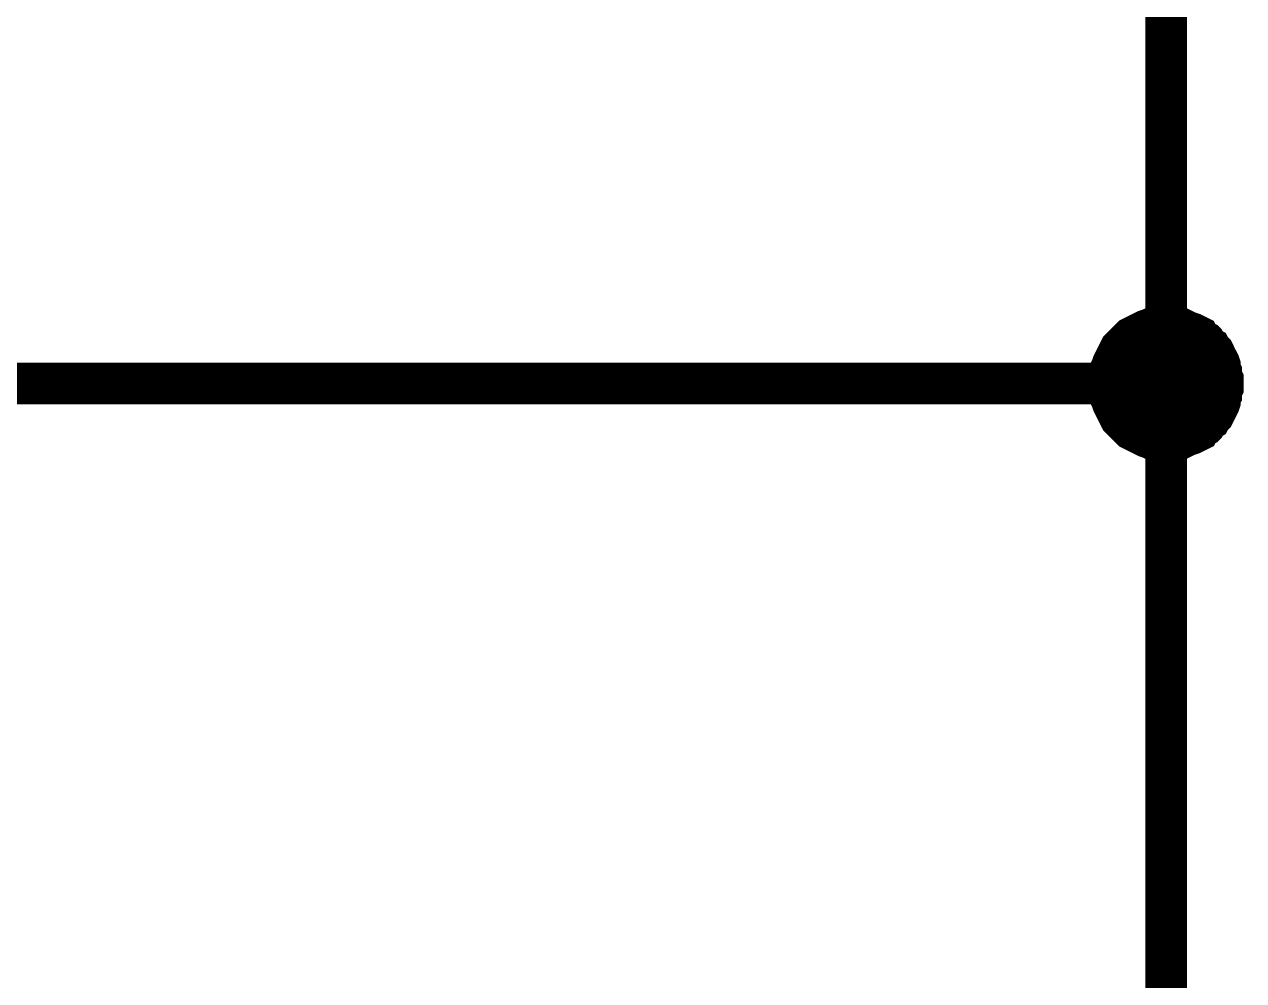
# Model space of a CAD drawing. Header units: millimetres. Extents: x 0 to 594, y 0 to 420.
# Drawn here: x 200.78 to 209.55, y 350.7 to 357.58 of the extents above; entities that cross this region are included whole.
import ezdxf

# ---------------------------------------------------------------- set-up
doc = ezdxf.new("R2010")
doc.units = ezdxf.units.MM
doc.layers.add('Sheet', color=255, linetype='Continuous')

msp = doc.modelspace()

# ---------------------------------------------------------------- linework, layer by layer
at = {"layer": 'Sheet', "color": 0}
for points, const_width in [([(208.9922, 361.9912), (208.9922, 354.9955), (208.9922, 350)], 0.2997), ([(208.4842, 354.9955), (208.4842, 355.0272), (208.4842, 355.0484), (208.4948, 355.0696), (208.4948, 355.1013), (208.4948, 355.1225), (208.5053, 355.1436), (208.5159, 355.1754), (208.5265, 355.1966), (208.5371, 355.2177), (208.5477, 355.2389), (208.5583, 355.2601), (208.5688, 355.2812), (208.5794, 355.3024), (208.6006, 355.3236), (208.6112, 355.3341), (208.6323, 355.3553), (208.6535, 355.3765), (208.6641, 355.3871), (208.6853, 355.4082), (208.7064, 355.4188), (208.7276, 355.4294), (208.7488, 355.44), (208.7699, 355.4506), (208.7911, 355.4611), (208.8123, 355.4717), (208.844, 355.4823), (208.8652, 355.4929), (208.8863, 355.4929), (208.9181, 355.4929), (208.9392, 355.5035), (208.9604, 355.5035), (208.9922, 355.5035)], 0.0991), ([(208.4842, 354.9955), (208.4842, 355.0272), (208.4842, 355.0484), (208.4948, 355.0696), (208.4948, 355.1013), (208.4948, 355.1225), (208.5053, 355.1436), (208.5159, 355.1754), (208.5265, 355.1966), (208.5371, 355.2177), (208.5477, 355.2389), (208.5583, 355.2601), (208.5688, 355.2812), (208.5794, 355.3024), (208.6006, 355.3236), (208.6112, 355.3341), (208.6323, 355.3553), (208.6535, 355.3765), (208.6641, 355.3871), (208.6853, 355.4082), (208.7064, 355.4188), (208.7276, 355.4294), (208.7488, 355.44), (208.7699, 355.4506), (208.7911, 355.4611), (208.8123, 355.4717), (208.844, 355.4823), (208.8652, 355.4929), (208.8863, 355.4929), (208.9181, 355.4929), (208.9392, 355.5035), (208.9604, 355.5035), (208.9922, 355.5035)], 0.0991), ([(208.4842, 354.9955), (208.4842, 355.0272), (208.4842, 355.0484), (208.4948, 355.0696), (208.4948, 355.1013), (208.4948, 355.1225), (208.5053, 355.1436), (208.5159, 355.1754), (208.5265, 355.1966), (208.5371, 355.2177), (208.5477, 355.2389), (208.5583, 355.2601), (208.5688, 355.2812), (208.5794, 355.3024), (208.6006, 355.3236), (208.6112, 355.3341), (208.6323, 355.3553), (208.6535, 355.3765), (208.6641, 355.3871), (208.6853, 355.4082), (208.7064, 355.4188), (208.7276, 355.4294), (208.7488, 355.44), (208.7699, 355.4506), (208.7911, 355.4611), (208.8123, 355.4717), (208.844, 355.4823), (208.8652, 355.4929), (208.8863, 355.4929), (208.9181, 355.4929), (208.9392, 355.5035), (208.9604, 355.5035), (208.9922, 355.5035)], 0.0991), ([(208.4842, 354.9955), (208.4842, 355.0272), (208.4842, 355.0484), (208.4948, 355.0696), (208.4948, 355.1013), (208.4948, 355.1225), (208.5053, 355.1436), (208.5159, 355.1754), (208.5265, 355.1966), (208.5371, 355.2177), (208.5477, 355.2389), (208.5583, 355.2601), (208.5688, 355.2812), (208.5794, 355.3024), (208.6006, 355.3236), (208.6112, 355.3341), (208.6323, 355.3553), (208.6535, 355.3765), (208.6641, 355.3871), (208.6853, 355.4082), (208.7064, 355.4188), (208.7276, 355.4294), (208.7488, 355.44), (208.7699, 355.4506), (208.7911, 355.4611), (208.8123, 355.4717), (208.844, 355.4823), (208.8652, 355.4929), (208.8863, 355.4929), (208.9181, 355.4929), (208.9392, 355.5035), (208.9604, 355.5035), (208.9922, 355.5035)], 0.0991), ([(208.4842, 354.9955), (208.4842, 355.0272), (208.4842, 355.0484), (208.4948, 355.0696), (208.4948, 355.1013), (208.4948, 355.1225), (208.5053, 355.1436), (208.5159, 355.1754), (208.5265, 355.1966), (208.5371, 355.2177), (208.5477, 355.2389), (208.5583, 355.2601), (208.5688, 355.2812), (208.5794, 355.3024), (208.6006, 355.3236), (208.6112, 355.3341), (208.6323, 355.3553), (208.6535, 355.3765), (208.6641, 355.3871), (208.6853, 355.4082), (208.7064, 355.4188), (208.7276, 355.4294), (208.7488, 355.44), (208.7699, 355.4506), (208.7911, 355.4611), (208.8123, 355.4717), (208.844, 355.4823), (208.8652, 355.4929), (208.8863, 355.4929), (208.9181, 355.4929), (208.9392, 355.5035), (208.9604, 355.5035), (208.9922, 355.5035)], 0.0991), ([(208.4842, 354.9955), (208.4842, 355.0272), (208.4842, 355.0484), (208.4948, 355.0696), (208.4948, 355.1013), (208.4948, 355.1225), (208.5053, 355.1436), (208.5159, 355.1754), (208.5265, 355.1966), (208.5371, 355.2177), (208.5477, 355.2389), (208.5583, 355.2601), (208.5688, 355.2812), (208.5794, 355.3024), (208.6006, 355.3236), (208.6112, 355.3341), (208.6323, 355.3553), (208.6535, 355.3765), (208.6641, 355.3871), (208.6853, 355.4082), (208.7064, 355.4188), (208.7276, 355.4294), (208.7488, 355.44), (208.7699, 355.4506), (208.7911, 355.4611), (208.8123, 355.4717), (208.844, 355.4823), (208.8652, 355.4929), (208.8863, 355.4929), (208.9181, 355.4929), (208.9392, 355.5035), (208.9604, 355.5035), (208.9922, 355.5035)], 0.0991), ([(208.4842, 354.9955), (208.4842, 355.0272), (208.4842, 355.0484), (208.4948, 355.0696), (208.4948, 355.1013), (208.4948, 355.1225), (208.5053, 355.1436), (208.5159, 355.1754), (208.5265, 355.1966), (208.5371, 355.2177), (208.5477, 355.2389), (208.5583, 355.2601), (208.5688, 355.2812), (208.5794, 355.3024), (208.6006, 355.3236), (208.6112, 355.3341), (208.6323, 355.3553), (208.6535, 355.3765), (208.6641, 355.3871), (208.6853, 355.4082), (208.7064, 355.4188), (208.7276, 355.4294), (208.7488, 355.44), (208.7699, 355.4506), (208.7911, 355.4611), (208.8123, 355.4717), (208.844, 355.4823), (208.8652, 355.4929), (208.8863, 355.4929), (208.9181, 355.4929), (208.9392, 355.5035), (208.9604, 355.5035), (208.9922, 355.5035)], 0.0991), ([(208.4842, 354.9955), (208.4842, 355.0272), (208.4842, 355.0484), (208.4948, 355.0696), (208.4948, 355.1013), (208.4948, 355.1225), (208.5053, 355.1436), (208.5159, 355.1754), (208.5265, 355.1966), (208.5371, 355.2177), (208.5477, 355.2389), (208.5583, 355.2601), (208.5688, 355.2812), (208.5794, 355.3024), (208.6006, 355.3236), (208.6112, 355.3341), (208.6323, 355.3553), (208.6535, 355.3765), (208.6641, 355.3871), (208.6853, 355.4082), (208.7064, 355.4188), (208.7276, 355.4294), (208.7488, 355.44), (208.7699, 355.4506), (208.7911, 355.4611), (208.8123, 355.4717), (208.844, 355.4823), (208.8652, 355.4929), (208.8863, 355.4929), (208.9181, 355.4929), (208.9392, 355.5035), (208.9604, 355.5035), (208.9922, 355.5035)], 0.0991), ([(208.9922, 355.5035), (208.9922, 355.5035)], 0.0991), ([(208.9922, 355.5035), (209.0133, 355.5035), (209.0451, 355.5035), (209.0662, 355.4929), (209.098, 355.4929), (209.1192, 355.4929), (209.1403, 355.4823), (209.1615, 355.4717), (209.1827, 355.4611), (209.2144, 355.4506), (209.2356, 355.44), (209.2567, 355.4294), (209.2779, 355.4188), (209.2991, 355.4082), (209.3096, 355.3871), (209.3308, 355.3765), (209.352, 355.3553), (209.3626, 355.3341), (209.3837, 355.3236), (209.3943, 355.3024), (209.4155, 355.2812), (209.4261, 355.2601), (209.4366, 355.2389), (209.4472, 355.2177), (209.4578, 355.1966), (209.4684, 355.1754), (209.479, 355.1436), (209.479, 355.1225), (209.4896, 355.1013), (209.4896, 355.0696), (209.5001, 355.0484), (209.5001, 355.0272), (209.5001, 354.9955)], 0.0991), ([(208.9922, 355.5035), (208.9922, 355.5035)], 0.0991), ([(208.9922, 355.5035), (209.0133, 355.5035), (209.0451, 355.5035), (209.0662, 355.4929), (209.098, 355.4929), (209.1192, 355.4929), (209.1403, 355.4823), (209.1615, 355.4717), (209.1827, 355.4611), (209.2144, 355.4506), (209.2356, 355.44), (209.2567, 355.4294), (209.2779, 355.4188), (209.2991, 355.4082), (209.3096, 355.3871), (209.3308, 355.3765), (209.352, 355.3553), (209.3626, 355.3341), (209.3837, 355.3236), (209.3943, 355.3024), (209.4155, 355.2812), (209.4261, 355.2601), (209.4366, 355.2389), (209.4472, 355.2177), (209.4578, 355.1966), (209.4684, 355.1754), (209.479, 355.1436), (209.479, 355.1225), (209.4896, 355.1013), (209.4896, 355.0696), (209.5001, 355.0484), (209.5001, 355.0272), (209.5001, 354.9955)], 0.0991), ([(208.9922, 355.5035), (208.9922, 355.5035)], 0.0991), ([(208.9922, 355.5035), (209.0133, 355.5035), (209.0451, 355.5035), (209.0662, 355.4929), (209.098, 355.4929), (209.1192, 355.4929), (209.1403, 355.4823), (209.1615, 355.4717), (209.1827, 355.4611), (209.2144, 355.4506), (209.2356, 355.44), (209.2567, 355.4294), (209.2779, 355.4188), (209.2991, 355.4082), (209.3096, 355.3871), (209.3308, 355.3765), (209.352, 355.3553), (209.3626, 355.3341), (209.3837, 355.3236), (209.3943, 355.3024), (209.4155, 355.2812), (209.4261, 355.2601), (209.4366, 355.2389), (209.4472, 355.2177), (209.4578, 355.1966), (209.4684, 355.1754), (209.479, 355.1436), (209.479, 355.1225), (209.4896, 355.1013), (209.4896, 355.0696), (209.5001, 355.0484), (209.5001, 355.0272), (209.5001, 354.9955)], 0.0991), ([(208.9922, 355.5035), (208.9922, 355.5035)], 0.0991), ([(208.9922, 355.5035), (209.0133, 355.5035), (209.0451, 355.5035), (209.0662, 355.4929), (209.098, 355.4929), (209.1192, 355.4929), (209.1403, 355.4823), (209.1615, 355.4717), (209.1827, 355.4611), (209.2144, 355.4506), (209.2356, 355.44), (209.2567, 355.4294), (209.2779, 355.4188), (209.2991, 355.4082), (209.3096, 355.3871), (209.3308, 355.3765), (209.352, 355.3553), (209.3626, 355.3341), (209.3837, 355.3236), (209.3943, 355.3024), (209.4155, 355.2812), (209.4261, 355.2601), (209.4366, 355.2389), (209.4472, 355.2177), (209.4578, 355.1966), (209.4684, 355.1754), (209.479, 355.1436), (209.479, 355.1225), (209.4896, 355.1013), (209.4896, 355.0696), (209.5001, 355.0484), (209.5001, 355.0272), (209.5001, 354.9955)], 0.0991), ([(208.9922, 355.5035), (208.9922, 355.5035)], 0.0991), ([(208.9922, 355.5035), (209.0133, 355.5035), (209.0451, 355.5035), (209.0662, 355.4929), (209.098, 355.4929), (209.1192, 355.4929), (209.1403, 355.4823), (209.1615, 355.4717), (209.1827, 355.4611), (209.2144, 355.4506), (209.2356, 355.44), (209.2567, 355.4294), (209.2779, 355.4188), (209.2991, 355.4082), (209.3096, 355.3871), (209.3308, 355.3765), (209.352, 355.3553), (209.3626, 355.3341), (209.3837, 355.3236), (209.3943, 355.3024), (209.4155, 355.2812), (209.4261, 355.2601), (209.4366, 355.2389), (209.4472, 355.2177), (209.4578, 355.1966), (209.4684, 355.1754), (209.479, 355.1436), (209.479, 355.1225), (209.4896, 355.1013), (209.4896, 355.0696), (209.5001, 355.0484), (209.5001, 355.0272), (209.5001, 354.9955)], 0.0991), ([(208.9922, 355.5035), (208.9922, 355.5035)], 0.0991), ([(208.9922, 355.5035), (209.0133, 355.5035), (209.0451, 355.5035), (209.0662, 355.4929), (209.098, 355.4929), (209.1192, 355.4929), (209.1403, 355.4823), (209.1615, 355.4717), (209.1827, 355.4611), (209.2144, 355.4506), (209.2356, 355.44), (209.2567, 355.4294), (209.2779, 355.4188), (209.2991, 355.4082), (209.3096, 355.3871), (209.3308, 355.3765), (209.352, 355.3553), (209.3626, 355.3341), (209.3837, 355.3236), (209.3943, 355.3024), (209.4155, 355.2812), (209.4261, 355.2601), (209.4366, 355.2389), (209.4472, 355.2177), (209.4578, 355.1966), (209.4684, 355.1754), (209.479, 355.1436), (209.479, 355.1225), (209.4896, 355.1013), (209.4896, 355.0696), (209.5001, 355.0484), (209.5001, 355.0272), (209.5001, 354.9955)], 0.0991), ([(208.9922, 355.5035), (208.9922, 355.5035)], 0.0991), ([(208.9922, 355.5035), (209.0133, 355.5035), (209.0451, 355.5035), (209.0662, 355.4929), (209.098, 355.4929), (209.1192, 355.4929), (209.1403, 355.4823), (209.1615, 355.4717), (209.1827, 355.4611), (209.2144, 355.4506), (209.2356, 355.44), (209.2567, 355.4294), (209.2779, 355.4188), (209.2991, 355.4082), (209.3096, 355.3871), (209.3308, 355.3765), (209.352, 355.3553), (209.3626, 355.3341), (209.3837, 355.3236), (209.3943, 355.3024), (209.4155, 355.2812), (209.4261, 355.2601), (209.4366, 355.2389), (209.4472, 355.2177), (209.4578, 355.1966), (209.4684, 355.1754), (209.479, 355.1436), (209.479, 355.1225), (209.4896, 355.1013), (209.4896, 355.0696), (209.5001, 355.0484), (209.5001, 355.0272), (209.5001, 354.9955)], 0.0991), ([(208.9922, 355.5035), (208.9922, 355.5035)], 0.0991), ([(208.9922, 355.5035), (209.0133, 355.5035), (209.0451, 355.5035), (209.0662, 355.4929), (209.098, 355.4929), (209.1192, 355.4929), (209.1403, 355.4823), (209.1615, 355.4717), (209.1827, 355.4611), (209.2144, 355.4506), (209.2356, 355.44), (209.2567, 355.4294), (209.2779, 355.4188), (209.2991, 355.4082), (209.3096, 355.3871), (209.3308, 355.3765), (209.352, 355.3553), (209.3626, 355.3341), (209.3837, 355.3236), (209.3943, 355.3024), (209.4155, 355.2812), (209.4261, 355.2601), (209.4366, 355.2389), (209.4472, 355.2177), (209.4578, 355.1966), (209.4684, 355.1754), (209.479, 355.1436), (209.479, 355.1225), (209.4896, 355.1013), (209.4896, 355.0696), (209.5001, 355.0484), (209.5001, 355.0272), (209.5001, 354.9955)], 0.0991), ([(197.4885, 354.9955), (208.9922, 354.9955)], 0.2997), ([(208.9922, 354.4875), (208.9604, 354.4875), (208.9392, 354.4875), (208.9181, 354.498), (208.8863, 354.498), (208.8652, 354.498), (208.844, 354.5086), (208.8123, 354.5192), (208.7911, 354.5298), (208.7699, 354.5404), (208.7488, 354.551), (208.7276, 354.5615), (208.7064, 354.5721), (208.6853, 354.5827), (208.6641, 354.6039), (208.6535, 354.6145), (208.6323, 354.6356), (208.6112, 354.6568), (208.6006, 354.6674), (208.5794, 354.6885), (208.5688, 354.7097), (208.5583, 354.7309), (208.5477, 354.752), (208.5371, 354.7732), (208.5265, 354.7944), (208.5159, 354.8155), (208.5053, 354.8473), (208.4948, 354.8685), (208.4948, 354.8896), (208.4948, 354.9214), (208.4842, 354.9425), (208.4842, 354.9637), (208.4842, 354.9955)], 0.0991), ([(208.4842, 354.9955), (208.4842, 354.9955)], 0.0991), ([(208.9922, 354.4875), (208.9604, 354.4875), (208.9392, 354.4875), (208.9181, 354.498), (208.8863, 354.498), (208.8652, 354.498), (208.844, 354.5086), (208.8123, 354.5192), (208.7911, 354.5298), (208.7699, 354.5404), (208.7488, 354.551), (208.7276, 354.5615), (208.7064, 354.5721), (208.6853, 354.5827), (208.6641, 354.6039), (208.6535, 354.6145), (208.6323, 354.6356), (208.6112, 354.6568), (208.6006, 354.6674), (208.5794, 354.6885), (208.5688, 354.7097), (208.5583, 354.7309), (208.5477, 354.752), (208.5371, 354.7732), (208.5265, 354.7944), (208.5159, 354.8155), (208.5053, 354.8473), (208.4948, 354.8685), (208.4948, 354.8896), (208.4948, 354.9214), (208.4842, 354.9425), (208.4842, 354.9637), (208.4842, 354.9955)], 0.0991), ([(208.4842, 354.9955), (208.4842, 354.9955)], 0.0991), ([(208.9922, 354.4875), (208.9604, 354.4875), (208.9392, 354.4875), (208.9181, 354.498), (208.8863, 354.498), (208.8652, 354.498), (208.844, 354.5086), (208.8123, 354.5192), (208.7911, 354.5298), (208.7699, 354.5404), (208.7488, 354.551), (208.7276, 354.5615), (208.7064, 354.5721), (208.6853, 354.5827), (208.6641, 354.6039), (208.6535, 354.6145), (208.6323, 354.6356), (208.6112, 354.6568), (208.6006, 354.6674), (208.5794, 354.6885), (208.5688, 354.7097), (208.5583, 354.7309), (208.5477, 354.752), (208.5371, 354.7732), (208.5265, 354.7944), (208.5159, 354.8155), (208.5053, 354.8473), (208.4948, 354.8685), (208.4948, 354.8896), (208.4948, 354.9214), (208.4842, 354.9425), (208.4842, 354.9637), (208.4842, 354.9955)], 0.0991), ([(208.4842, 354.9955), (208.4842, 354.9955)], 0.0991), ([(208.9922, 354.4875), (208.9604, 354.4875), (208.9392, 354.4875), (208.9181, 354.498), (208.8863, 354.498), (208.8652, 354.498), (208.844, 354.5086), (208.8123, 354.5192), (208.7911, 354.5298), (208.7699, 354.5404), (208.7488, 354.551), (208.7276, 354.5615), (208.7064, 354.5721), (208.6853, 354.5827), (208.6641, 354.6039), (208.6535, 354.6145), (208.6323, 354.6356), (208.6112, 354.6568), (208.6006, 354.6674), (208.5794, 354.6885), (208.5688, 354.7097), (208.5583, 354.7309), (208.5477, 354.752), (208.5371, 354.7732), (208.5265, 354.7944), (208.5159, 354.8155), (208.5053, 354.8473), (208.4948, 354.8685), (208.4948, 354.8896), (208.4948, 354.9214), (208.4842, 354.9425), (208.4842, 354.9637), (208.4842, 354.9955)], 0.0991), ([(208.4842, 354.9955), (208.4842, 354.9955)], 0.0991), ([(208.9922, 354.4875), (208.9604, 354.4875), (208.9392, 354.4875), (208.9181, 354.498), (208.8863, 354.498), (208.8652, 354.498), (208.844, 354.5086), (208.8123, 354.5192), (208.7911, 354.5298), (208.7699, 354.5404), (208.7488, 354.551), (208.7276, 354.5615), (208.7064, 354.5721), (208.6853, 354.5827), (208.6641, 354.6039), (208.6535, 354.6145), (208.6323, 354.6356), (208.6112, 354.6568), (208.6006, 354.6674), (208.5794, 354.6885), (208.5688, 354.7097), (208.5583, 354.7309), (208.5477, 354.752), (208.5371, 354.7732), (208.5265, 354.7944), (208.5159, 354.8155), (208.5053, 354.8473), (208.4948, 354.8685), (208.4948, 354.8896), (208.4948, 354.9214), (208.4842, 354.9425), (208.4842, 354.9637), (208.4842, 354.9955)], 0.0991), ([(208.4842, 354.9955), (208.4842, 354.9955)], 0.0991), ([(208.9922, 354.4875), (208.9604, 354.4875), (208.9392, 354.4875), (208.9181, 354.498), (208.8863, 354.498), (208.8652, 354.498), (208.844, 354.5086), (208.8123, 354.5192), (208.7911, 354.5298), (208.7699, 354.5404), (208.7488, 354.551), (208.7276, 354.5615), (208.7064, 354.5721), (208.6853, 354.5827), (208.6641, 354.6039), (208.6535, 354.6145), (208.6323, 354.6356), (208.6112, 354.6568), (208.6006, 354.6674), (208.5794, 354.6885), (208.5688, 354.7097), (208.5583, 354.7309), (208.5477, 354.752), (208.5371, 354.7732), (208.5265, 354.7944), (208.5159, 354.8155), (208.5053, 354.8473), (208.4948, 354.8685), (208.4948, 354.8896), (208.4948, 354.9214), (208.4842, 354.9425), (208.4842, 354.9637), (208.4842, 354.9955)], 0.0991), ([(208.4842, 354.9955), (208.4842, 354.9955)], 0.0991), ([(208.9922, 354.4875), (208.9604, 354.4875), (208.9392, 354.4875), (208.9181, 354.498), (208.8863, 354.498), (208.8652, 354.498), (208.844, 354.5086), (208.8123, 354.5192), (208.7911, 354.5298), (208.7699, 354.5404), (208.7488, 354.551), (208.7276, 354.5615), (208.7064, 354.5721), (208.6853, 354.5827), (208.6641, 354.6039), (208.6535, 354.6145), (208.6323, 354.6356), (208.6112, 354.6568), (208.6006, 354.6674), (208.5794, 354.6885), (208.5688, 354.7097), (208.5583, 354.7309), (208.5477, 354.752), (208.5371, 354.7732), (208.5265, 354.7944), (208.5159, 354.8155), (208.5053, 354.8473), (208.4948, 354.8685), (208.4948, 354.8896), (208.4948, 354.9214), (208.4842, 354.9425), (208.4842, 354.9637), (208.4842, 354.9955)], 0.0991), ([(208.4842, 354.9955), (208.4842, 354.9955)], 0.0991), ([(208.9922, 354.4875), (208.9604, 354.4875), (208.9392, 354.4875), (208.9181, 354.498), (208.8863, 354.498), (208.8652, 354.498), (208.844, 354.5086), (208.8123, 354.5192), (208.7911, 354.5298), (208.7699, 354.5404), (208.7488, 354.551), (208.7276, 354.5615), (208.7064, 354.5721), (208.6853, 354.5827), (208.6641, 354.6039), (208.6535, 354.6145), (208.6323, 354.6356), (208.6112, 354.6568), (208.6006, 354.6674), (208.5794, 354.6885), (208.5688, 354.7097), (208.5583, 354.7309), (208.5477, 354.752), (208.5371, 354.7732), (208.5265, 354.7944), (208.5159, 354.8155), (208.5053, 354.8473), (208.4948, 354.8685), (208.4948, 354.8896), (208.4948, 354.9214), (208.4842, 354.9425), (208.4842, 354.9637), (208.4842, 354.9955)], 0.0991), ([(208.4842, 354.9955), (208.4842, 354.9955)], 0.0991), ([(209.5001, 354.9955), (209.5001, 354.9637), (209.5001, 354.9425), (209.4896, 354.9214), (209.4896, 354.8896), (209.479, 354.8685), (209.479, 354.8473), (209.4684, 354.8155), (209.4578, 354.7944), (209.4472, 354.7732), (209.4366, 354.752), (209.4261, 354.7309), (209.4155, 354.7097), (209.3943, 354.6885), (209.3837, 354.6674), (209.3626, 354.6568), (209.352, 354.6356), (209.3308, 354.6145), (209.3096, 354.6039), (209.2991, 354.5827), (209.2779, 354.5721), (209.2567, 354.5615), (209.2356, 354.551), (209.2144, 354.5404), (209.1827, 354.5298), (209.1615, 354.5192), (209.1403, 354.5086), (209.1192, 354.498), (209.098, 354.498), (209.0662, 354.498), (209.0451, 354.4875), (209.0133, 354.4875), (208.9922, 354.4875)], 0.0991), ([(209.5001, 354.9955), (209.5001, 354.9637), (209.5001, 354.9425), (209.4896, 354.9214), (209.4896, 354.8896), (209.479, 354.8685), (209.479, 354.8473), (209.4684, 354.8155), (209.4578, 354.7944), (209.4472, 354.7732), (209.4366, 354.752), (209.4261, 354.7309), (209.4155, 354.7097), (209.3943, 354.6885), (209.3837, 354.6674), (209.3626, 354.6568), (209.352, 354.6356), (209.3308, 354.6145), (209.3096, 354.6039), (209.2991, 354.5827), (209.2779, 354.5721), (209.2567, 354.5615), (209.2356, 354.551), (209.2144, 354.5404), (209.1827, 354.5298), (209.1615, 354.5192), (209.1403, 354.5086), (209.1192, 354.498), (209.098, 354.498), (209.0662, 354.498), (209.0451, 354.4875), (209.0133, 354.4875), (208.9922, 354.4875)], 0.0991), ([(209.5001, 354.9955), (209.5001, 354.9637), (209.5001, 354.9425), (209.4896, 354.9214), (209.4896, 354.8896), (209.479, 354.8685), (209.479, 354.8473), (209.4684, 354.8155), (209.4578, 354.7944), (209.4472, 354.7732), (209.4366, 354.752), (209.4261, 354.7309), (209.4155, 354.7097), (209.3943, 354.6885), (209.3837, 354.6674), (209.3626, 354.6568), (209.352, 354.6356), (209.3308, 354.6145), (209.3096, 354.6039), (209.2991, 354.5827), (209.2779, 354.5721), (209.2567, 354.5615), (209.2356, 354.551), (209.2144, 354.5404), (209.1827, 354.5298), (209.1615, 354.5192), (209.1403, 354.5086), (209.1192, 354.498), (209.098, 354.498), (209.0662, 354.498), (209.0451, 354.4875), (209.0133, 354.4875), (208.9922, 354.4875)], 0.0991), ([(209.5001, 354.9955), (209.5001, 354.9637), (209.5001, 354.9425), (209.4896, 354.9214), (209.4896, 354.8896), (209.479, 354.8685), (209.479, 354.8473), (209.4684, 354.8155), (209.4578, 354.7944), (209.4472, 354.7732), (209.4366, 354.752), (209.4261, 354.7309), (209.4155, 354.7097), (209.3943, 354.6885), (209.3837, 354.6674), (209.3626, 354.6568), (209.352, 354.6356), (209.3308, 354.6145), (209.3096, 354.6039), (209.2991, 354.5827), (209.2779, 354.5721), (209.2567, 354.5615), (209.2356, 354.551), (209.2144, 354.5404), (209.1827, 354.5298), (209.1615, 354.5192), (209.1403, 354.5086), (209.1192, 354.498), (209.098, 354.498), (209.0662, 354.498), (209.0451, 354.4875), (209.0133, 354.4875), (208.9922, 354.4875)], 0.0991), ([(209.5001, 354.9955), (209.5001, 354.9637), (209.5001, 354.9425), (209.4896, 354.9214), (209.4896, 354.8896), (209.479, 354.8685), (209.479, 354.8473), (209.4684, 354.8155), (209.4578, 354.7944), (209.4472, 354.7732), (209.4366, 354.752), (209.4261, 354.7309), (209.4155, 354.7097), (209.3943, 354.6885), (209.3837, 354.6674), (209.3626, 354.6568), (209.352, 354.6356), (209.3308, 354.6145), (209.3096, 354.6039), (209.2991, 354.5827), (209.2779, 354.5721), (209.2567, 354.5615), (209.2356, 354.551), (209.2144, 354.5404), (209.1827, 354.5298), (209.1615, 354.5192), (209.1403, 354.5086), (209.1192, 354.498), (209.098, 354.498), (209.0662, 354.498), (209.0451, 354.4875), (209.0133, 354.4875), (208.9922, 354.4875)], 0.0991), ([(209.5001, 354.9955), (209.5001, 354.9637), (209.5001, 354.9425), (209.4896, 354.9214), (209.4896, 354.8896), (209.479, 354.8685), (209.479, 354.8473), (209.4684, 354.8155), (209.4578, 354.7944), (209.4472, 354.7732), (209.4366, 354.752), (209.4261, 354.7309), (209.4155, 354.7097), (209.3943, 354.6885), (209.3837, 354.6674), (209.3626, 354.6568), (209.352, 354.6356), (209.3308, 354.6145), (209.3096, 354.6039), (209.2991, 354.5827), (209.2779, 354.5721), (209.2567, 354.5615), (209.2356, 354.551), (209.2144, 354.5404), (209.1827, 354.5298), (209.1615, 354.5192), (209.1403, 354.5086), (209.1192, 354.498), (209.098, 354.498), (209.0662, 354.498), (209.0451, 354.4875), (209.0133, 354.4875), (208.9922, 354.4875)], 0.0991), ([(209.5001, 354.9955), (209.5001, 354.9637), (209.5001, 354.9425), (209.4896, 354.9214), (209.4896, 354.8896), (209.479, 354.8685), (209.479, 354.8473), (209.4684, 354.8155), (209.4578, 354.7944), (209.4472, 354.7732), (209.4366, 354.752), (209.4261, 354.7309), (209.4155, 354.7097), (209.3943, 354.6885), (209.3837, 354.6674), (209.3626, 354.6568), (209.352, 354.6356), (209.3308, 354.6145), (209.3096, 354.6039), (209.2991, 354.5827), (209.2779, 354.5721), (209.2567, 354.5615), (209.2356, 354.551), (209.2144, 354.5404), (209.1827, 354.5298), (209.1615, 354.5192), (209.1403, 354.5086), (209.1192, 354.498), (209.098, 354.498), (209.0662, 354.498), (209.0451, 354.4875), (209.0133, 354.4875), (208.9922, 354.4875)], 0.0991), ([(209.5001, 354.9955), (209.5001, 354.9637), (209.5001, 354.9425), (209.4896, 354.9214), (209.4896, 354.8896), (209.479, 354.8685), (209.479, 354.8473), (209.4684, 354.8155), (209.4578, 354.7944), (209.4472, 354.7732), (209.4366, 354.752), (209.4261, 354.7309), (209.4155, 354.7097), (209.3943, 354.6885), (209.3837, 354.6674), (209.3626, 354.6568), (209.352, 354.6356), (209.3308, 354.6145), (209.3096, 354.6039), (209.2991, 354.5827), (209.2779, 354.5721), (209.2567, 354.5615), (209.2356, 354.551), (209.2144, 354.5404), (209.1827, 354.5298), (209.1615, 354.5192), (209.1403, 354.5086), (209.1192, 354.498), (209.098, 354.498), (209.0662, 354.498), (209.0451, 354.4875), (209.0133, 354.4875), (208.9922, 354.4875)], 0.0991), ([(209.5001, 354.9955), (209.5001, 354.9955), (209.5001, 354.9955), (209.5001, 354.9955), (209.5001, 354.9955), (209.5001, 354.9955), (209.5001, 354.9955), (209.5001, 354.9955), (209.5001, 354.9955), (209.5001, 354.9955), (209.5001, 354.9955), (209.5001, 354.9955), (209.5001, 354.9955), (209.5001, 354.9955), (209.5001, 354.9955), (209.5001, 354.9955), (209.5001, 354.9955), (209.5001, 354.9955), (209.5001, 354.9955), (209.5001, 354.9955), (209.5001, 354.9955), (209.5001, 354.9955), (209.5001, 354.9955), (209.5001, 354.9955), (209.5001, 354.9955), (209.5001, 354.9955), (209.5001, 354.9955), (209.5001, 354.9955), (209.5001, 354.9955), (209.5001, 354.9955), (209.5001, 354.9955), (209.5001, 354.9955), (209.5001, 354.9955)], 0.0991), ([(209.5001, 354.9955), (209.5001, 354.9955)], 0.0991), ([(209.5001, 354.9955), (209.5001, 354.9955), (209.5001, 354.9955), (209.5001, 354.9955), (209.5001, 354.9955), (209.5001, 354.9955), (209.5001, 354.9955), (209.5001, 354.9955), (209.5001, 354.9955), (209.5001, 354.9955), (209.5001, 354.9955), (209.5001, 354.9955), (209.5001, 354.9955), (209.5001, 354.9955), (209.5001, 354.9955), (209.5001, 354.9955), (209.5001, 354.9955), (209.5001, 354.9955), (209.5001, 354.9955), (209.5001, 354.9955), (209.5001, 354.9955), (209.5001, 354.9955), (209.5001, 354.9955), (209.5001, 354.9955), (209.5001, 354.9955), (209.5001, 354.9955), (209.5001, 354.9955), (209.5001, 354.9955), (209.5001, 354.9955), (209.5001, 354.9955), (209.5001, 354.9955), (209.5001, 354.9955), (209.5001, 354.9955)], 0.0991), ([(209.5001, 354.9955), (209.5001, 354.9955)], 0.0991), ([(209.5001, 354.9955), (209.5001, 354.9955), (209.5001, 354.9955), (209.5001, 354.9955), (209.5001, 354.9955), (209.5001, 354.9955), (209.5001, 354.9955), (209.5001, 354.9955), (209.5001, 354.9955), (209.5001, 354.9955), (209.5001, 354.9955), (209.5001, 354.9955), (209.5001, 354.9955), (209.5001, 354.9955), (209.5001, 354.9955), (209.5001, 354.9955), (209.5001, 354.9955), (209.5001, 354.9955), (209.5001, 354.9955), (209.5001, 354.9955), (209.5001, 354.9955), (209.5001, 354.9955), (209.5001, 354.9955), (209.5001, 354.9955), (209.5001, 354.9955), (209.5001, 354.9955), (209.5001, 354.9955), (209.5001, 354.9955), (209.5001, 354.9955), (209.5001, 354.9955), (209.5001, 354.9955), (209.5001, 354.9955), (209.5001, 354.9955)], 0.0991), ([(209.5001, 354.9955), (209.5001, 354.9955)], 0.0991), ([(209.5001, 354.9955), (209.5001, 354.9955), (209.5001, 354.9955), (209.5001, 354.9955), (209.5001, 354.9955), (209.5001, 354.9955), (209.5001, 354.9955), (209.5001, 354.9955), (209.5001, 354.9955), (209.5001, 354.9955), (209.5001, 354.9955), (209.5001, 354.9955), (209.5001, 354.9955), (209.5001, 354.9955), (209.5001, 354.9955), (209.5001, 354.9955), (209.5001, 354.9955), (209.5001, 354.9955), (209.5001, 354.9955), (209.5001, 354.9955), (209.5001, 354.9955), (209.5001, 354.9955), (209.5001, 354.9955), (209.5001, 354.9955), (209.5001, 354.9955), (209.5001, 354.9955), (209.5001, 354.9955), (209.5001, 354.9955), (209.5001, 354.9955), (209.5001, 354.9955), (209.5001, 354.9955), (209.5001, 354.9955), (209.5001, 354.9955)], 0.0991), ([(209.5001, 354.9955), (209.5001, 354.9955)], 0.0991), ([(209.5001, 354.9955), (209.5001, 354.9955), (209.5001, 354.9955), (209.5001, 354.9955), (209.5001, 354.9955), (209.5001, 354.9955), (209.5001, 354.9955), (209.5001, 354.9955), (209.5001, 354.9955), (209.5001, 354.9955), (209.5001, 354.9955), (209.5001, 354.9955), (209.5001, 354.9955), (209.5001, 354.9955), (209.5001, 354.9955), (209.5001, 354.9955), (209.5001, 354.9955), (209.5001, 354.9955), (209.5001, 354.9955), (209.5001, 354.9955), (209.5001, 354.9955), (209.5001, 354.9955), (209.5001, 354.9955), (209.5001, 354.9955), (209.5001, 354.9955), (209.5001, 354.9955), (209.5001, 354.9955), (209.5001, 354.9955), (209.5001, 354.9955), (209.5001, 354.9955), (209.5001, 354.9955), (209.5001, 354.9955), (209.5001, 354.9955)], 0.0991), ([(209.5001, 354.9955), (209.5001, 354.9955)], 0.0991), ([(209.5001, 354.9955), (209.5001, 354.9955), (209.5001, 354.9955), (209.5001, 354.9955), (209.5001, 354.9955), (209.5001, 354.9955), (209.5001, 354.9955), (209.5001, 354.9955), (209.5001, 354.9955), (209.5001, 354.9955), (209.5001, 354.9955), (209.5001, 354.9955), (209.5001, 354.9955), (209.5001, 354.9955), (209.5001, 354.9955), (209.5001, 354.9955), (209.5001, 354.9955), (209.5001, 354.9955), (209.5001, 354.9955), (209.5001, 354.9955), (209.5001, 354.9955), (209.5001, 354.9955), (209.5001, 354.9955), (209.5001, 354.9955), (209.5001, 354.9955), (209.5001, 354.9955), (209.5001, 354.9955), (209.5001, 354.9955), (209.5001, 354.9955), (209.5001, 354.9955), (209.5001, 354.9955), (209.5001, 354.9955), (209.5001, 354.9955)], 0.0991), ([(209.5001, 354.9955), (209.5001, 354.9955)], 0.0991), ([(209.5001, 354.9955), (209.5001, 354.9955), (209.5001, 354.9955), (209.5001, 354.9955), (209.5001, 354.9955), (209.5001, 354.9955), (209.5001, 354.9955), (209.5001, 354.9955), (209.5001, 354.9955), (209.5001, 354.9955), (209.5001, 354.9955), (209.5001, 354.9955), (209.5001, 354.9955), (209.5001, 354.9955), (209.5001, 354.9955), (209.5001, 354.9955), (209.5001, 354.9955), (209.5001, 354.9955), (209.5001, 354.9955), (209.5001, 354.9955), (209.5001, 354.9955), (209.5001, 354.9955), (209.5001, 354.9955), (209.5001, 354.9955), (209.5001, 354.9955), (209.5001, 354.9955), (209.5001, 354.9955), (209.5001, 354.9955), (209.5001, 354.9955), (209.5001, 354.9955), (209.5001, 354.9955), (209.5001, 354.9955), (209.5001, 354.9955)], 0.0991), ([(209.5001, 354.9955), (209.5001, 354.9955)], 0.0991), ([(209.5001, 354.9955), (209.5001, 354.9955), (209.5001, 354.9955), (209.5001, 354.9955), (209.5001, 354.9955), (209.5001, 354.9955), (209.5001, 354.9955), (209.5001, 354.9955), (209.5001, 354.9955), (209.5001, 354.9955), (209.5001, 354.9955), (209.5001, 354.9955), (209.5001, 354.9955), (209.5001, 354.9955), (209.5001, 354.9955), (209.5001, 354.9955), (209.5001, 354.9955), (209.5001, 354.9955), (209.5001, 354.9955), (209.5001, 354.9955), (209.5001, 354.9955), (209.5001, 354.9955), (209.5001, 354.9955), (209.5001, 354.9955), (209.5001, 354.9955), (209.5001, 354.9955), (209.5001, 354.9955), (209.5001, 354.9955), (209.5001, 354.9955), (209.5001, 354.9955), (209.5001, 354.9955), (209.5001, 354.9955), (209.5001, 354.9955)], 0.0991), ([(209.5001, 354.9955), (209.5001, 354.9955)], 0.0991)]:
    msp.add_lwpolyline(points, dxfattribs=dict(at, const_width=const_width))
at = {"layer": 'Sheet', "color": 0, "const_width": 0.508}
msp.add_lwpolyline([(208.7249, 355.0004, 1), (209.2329, 355.0004, 1)], format="xyb", close=True, dxfattribs=at)

doc.saveas('drawing.dxf')
